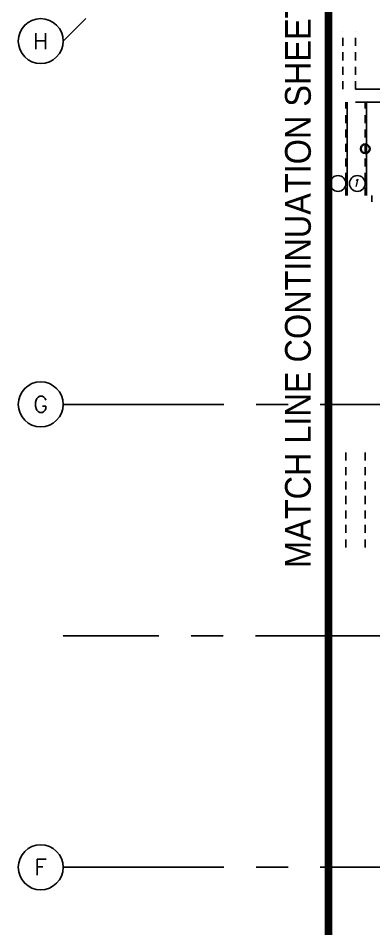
# Model space of a CAD drawing. Extents: x 417877.3 to 417955.8, y 43396.6 to 43486.9.
# Drawn here: x 417877.34 to 417882.87, y 43429 to 43443.16 of the extents above; entities that cross this region are included whole.
import ezdxf
from ezdxf.enums import TextEntityAlignment as Align

# ---------------------------------------------------------------- set-up
doc = ezdxf.new("R2010")
doc.units = 0
doc.header["$MEASUREMENT"] = 0
for name, pattern in [('CENTER2', [1.125, 0.75, -0.125, 0.125, -0.125]), ('CENTERX2', [4, 2.5, -0.5, 0.5, -0.5]), ('HIDDEN2', [0.1875, 0.125, -0.0625])]:
    doc.linetypes.add(name, pattern=pattern)
for name, color, linetype in [('AX-CR', 7, 'CONTINUOUS'), ('AX-TXT', 2, 'CONTINUOUS'), ('AXES', 11, 'CENTERX2'), ('ELEV', 2, 'CONTINUOUS'), ('HIDDEN', 9, 'HIDDEN2'), ('STR', 9, 'CONTINUOUS'), ('TXT1', 2, 'CONTINUOUS'), ('WALL', 4, 'CONTINUOUS')]:
    doc.layers.add(name, color=color, linetype=linetype)
doc.styles.add('ROMANS', font='ROMANS.shx', dxfattribs={"width": 0.6})
doc.styles.add('TTXT', font='ARIAL.TTF', dxfattribs={"width": 0.6})

# ---------------------------------------------------------------- blocks, each defined once
blk = doc.blocks.new('AXR')
at = {"layer": 'AX-CR'}
blk.add_circle((350, 0), 350, dxfattribs=at)
at = {"layer": 'AX-TXT', "style": 'ROMANS'}
blk.add_attdef('AX', text='', height=250, dxfattribs=at).set_placement((350, 0), align=Align.MIDDLE)

msp = doc.modelspace()

# ---------------------------------------------------------------- linework, layer by layer
at = {"layer": 'AXES'}
for p, q in [((417878.389, 43443.159), (417878.039, 43442.809)), ((417878.039, 43437.159), (417885.288, 43437.159)), ((417943.528, 43433.559), (417878.039, 43433.559)), ((417878.039, 43429.959), (417885.288, 43429.959))]:
    msp.add_line(p, q, dxfattribs=at)
at = {"layer": 'ELEV', "linetype": 'CENTER2', "const_width": 0.12}
msp.add_lwpolyline([(417882.164, 43409.819), (417882.164, 43479.779)], dxfattribs=at)
at = {"layer": 'HIDDEN', "color": 251}
for p, q in [((417882.388, 43442.059), (417882.388, 43442.959)), ((417882.588, 43442.059), (417882.588, 43442.959))]:
    msp.add_line(p, q, dxfattribs=at)
at = {"layer": 'STR', "linetype": 'HIDDEN2'}
msp.add_line((417882.438, 43440.409), (417882.438, 43441.859), dxfattribs=at)
at = {"layer": 'STR'}
for p, q in [((417882.458, 43440.409), (417882.458, 43441.859)), ((417882.838, 43440.309), (417882.838, 43440.409))]:
    msp.add_line(p, q, dxfattribs=at)
at = {"layer": 'STR', "color": 251, "linetype": 'HIDDEN2'}
for p, q in [((417882.438, 43436.409), (417882.438, 43434.859)), ((417882.738, 43436.409), (417882.738, 43434.859))]:
    msp.add_line(p, q, dxfattribs=at)
at = {"layer": 'STR', "linetype": 'HIDDEN2'}
msp.add_lwpolyline([(417882.738, 43440.409), (417882.738, 43441.859)], dxfattribs=at)
at = {"layer": 'STR'}
msp.add_lwpolyline([(417882.758, 43440.409), (417882.758, 43441.859)], dxfattribs=at)
for radius in [0.075, 0.065]:
    msp.add_circle((417882.738, 43441.134), radius, dxfattribs=at)
at = {"layer": 'STR', "color": 11}
for centre in [(417882.314, 43440.595), (417882.614, 43440.595)]:
    msp.add_circle(centre, 0.123, dxfattribs=at)
at = {"layer": 'WALL'}
for p, q in [((417882.588, 43442.059), (417883.588, 43442.059)), ((417882.588, 43441.859), (417883.788, 43441.859))]:
    msp.add_line(p, q, dxfattribs=at)

# ---------------------------------------------------------------- block references
at = {"layer": 'AXES', "xscale": 0.0009999871253967285, "yscale": 0.001000002026557922, "zscale": 0.001}
for p, values in [((417877.339, 43442.809), {'AX': 'H'}), ((417877.339, 43437.159), {'AX': 'G'}), ((417877.339, 43429.959), {'AX': 'F'})]:
    msp.add_blockref('AXR', p, dxfattribs=at).add_auto_attribs(values)

# ---------------------------------------------------------------- texts
at = {"layer": 'STR', "color": 9, "style": 'ROMANS', "width": 0.8}
msp.add_text('1', height=0.125, rotation=345, dxfattribs=at).set_placement((417882.601, 43440.601), align=Align.MIDDLE)
at = {"layer": 'TXT1', "color": 6, "style": 'TTXT', "width": 0.9}
msp.add_text('MATCH LINE CONTINUATION SHEET No. MH.M.002', height=0.40118, rotation=90, dxfattribs=at).set_placement((417881.891, 43434.616))

doc.saveas('drawing.dxf')
